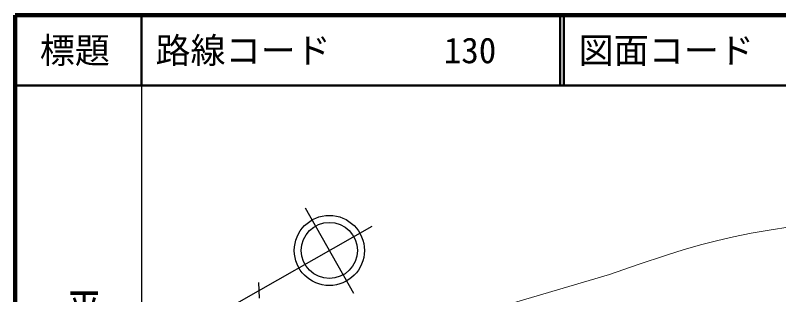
# Model space of a CAD drawing. Units: millimetres, scale not verified. Extents: x 40000 to 680000, y 20000 to 380000.
# Drawn here: x 40000 to 148922, y 340196 to 380000 of the extents above; entities that cross this region are included whole.
import ezdxf
from ezdxf.enums import TextEntityAlignment as Align

# ---------------------------------------------------------------- set-up
doc = ezdxf.new("R2010")
doc.units = ezdxf.units.MM
doc.header["$LTSCALE"] = 1000
for name, color, linetype, lineweight in [('M-BGD', 7, 'Continuous', 25), ('M-BGD-HTXT', 7, 'Continuous', 13), ('M-TTL', 2, 'Continuous', 140), ('M-TTL-BAND', 7, 'Continuous', 25), ('M-TTL-LINE', 7, 'Continuous', 50)]:
    doc.layers.add(name, color=color, linetype=linetype, lineweight=lineweight)
doc.layers.add('M-TTL-TXT', color=7, linetype='Continuous')
doc.styles.add('@ＭＳ ゴシック', font='')
doc.styles.add('ＭＳ ゴシック', font='')
doc.styles.get('@ＭＳ ゴシック').set_extended_font_data('@MS Gothic')
doc.styles.get('ＭＳ ゴシック').set_extended_font_data('MS Gothic')

msp = doc.modelspace()

# ---------------------------------------------------------------- linework, layer by layer
at = {"layer": 'M-BGD'}
for p, q in [((81357, 352592), (88262, 340413)), ((69151, 337625), (90899, 349954)), ((74863, 339714), (74747, 341947))]:
    msp.add_line(p, q, dxfattribs=at)
for radius in [5000, 4000]:
    msp.add_circle((84809, 346502), radius, dxfattribs=at)
at = {"layer": 'M-BGD-HTXT'}
msp.add_line((107830, 338092), (124797, 343086), dxfattribs=at)
msp.add_lwpolyline([(124797, 343086), (128845, 344494), (132908, 345843), (135428, 346621), (137973, 347344), (140216, 347918), (142475, 348434), (144993, 348943), (147534, 349396), (150532, 349862)], dxfattribs=at)
at = {"layer": 'M-TTL'}
for p, q in [((40000, 380000), (40000, 20000)), ((680000, 380000), (40000, 380000))]:
    msp.add_line(p, q, dxfattribs=at)
at = {"layer": 'M-TTL-BAND'}
msp.add_line((58000, 370000), (58000, 20000), dxfattribs=at)
at = {"layer": 'M-TTL-LINE'}
for p, q in [((58000, 380000), (58000, 370000)), ((117750, 380000), (117750, 370000)), ((118250, 380000), (118250, 370000)), ((40000, 370000), (680000, 370000))]:
    msp.add_line(p, q, dxfattribs=at)

# ---------------------------------------------------------------- texts
at = {"layer": 'M-TTL-BAND', "style": '@ＭＳ ゴシック', "width": 1.4}
msp.add_text('平  面  図', height=3666, rotation=270, dxfattribs=at).set_placement((49777, 306475), align=Align.MIDDLE_RIGHT)
at = {"layer": 'M-TTL-TXT', "style": 'ＭＳ ゴシック'}
msp.add_text('標題', height=3666, dxfattribs=at).set_placement((48500, 375000), align=Align.MIDDLE_CENTER)
for s, p in [('路線コード', (60000, 375000)), ('図面コード', (120380, 375000)), ('130', (101142, 375000))]:
    msp.add_text(s, height=3666, dxfattribs=at).set_placement(p, align=Align.MIDDLE_LEFT)

doc.saveas('drawing.dxf')
